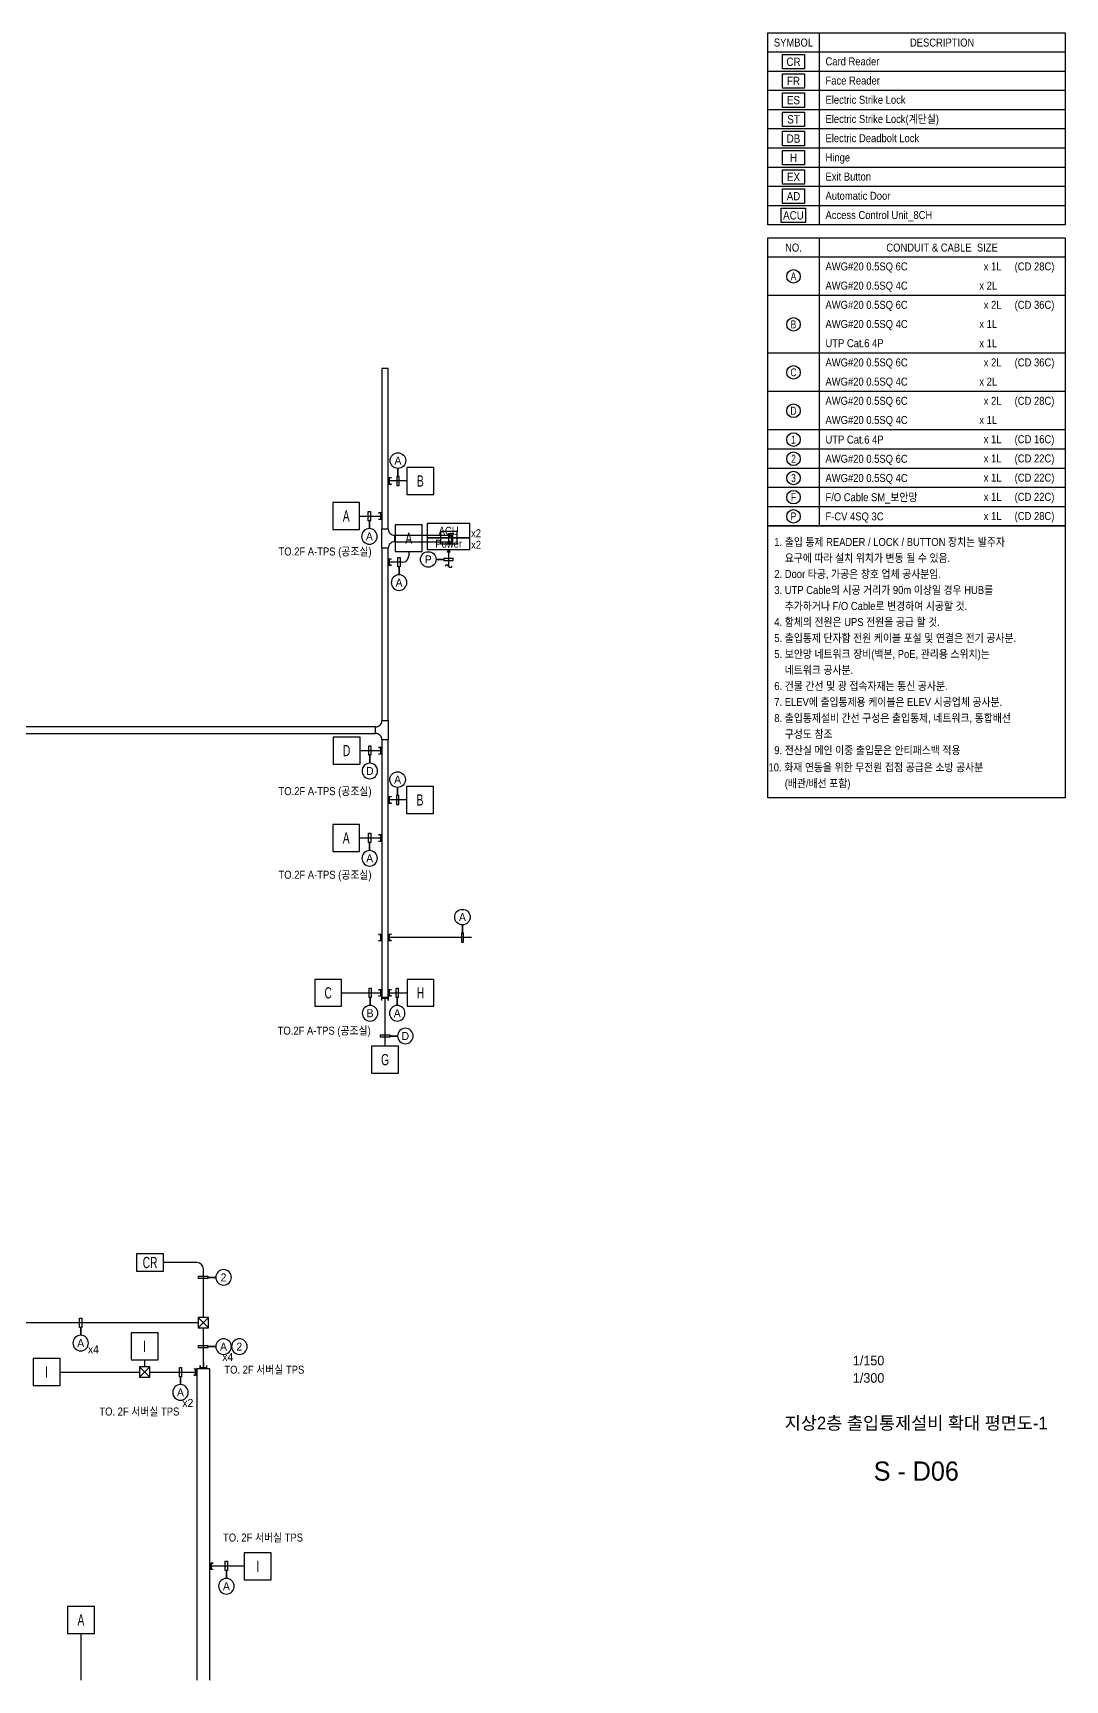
# Model space of a CAD drawing. Header units: millimetres. Extents: x 88230 to 502050, y -351975 to 882900.
# Drawn here: x 327519 to 375900, y -170650 to -93450 of the extents above; entities that cross this region are included whole.
import ezdxf
from ezdxf.enums import TextEntityAlignment as Align

# ---------------------------------------------------------------- set-up
doc = ezdxf.new("R2010")
doc.units = ezdxf.units.MM
doc.header["$LTSCALE"] = 150
doc.linetypes.add('D1', pattern=[3, 1, -1, 1])
for name, color, linetype in [('------16 CCTV', 3, 'Continuous'), ('-----20 General Symbol', 3, 'Continuous'), ('-----27 Communication Cable Tray', 2, 'Continuous'), ('-----29 Cable Schedule', 1, 'Continuous'), ('-----29 Indicator', 1, 'Continuous'), ('-----30 Text', 2, 'Continuous'), ('-----41 Drawing Title', 2, 'Continuous'), ('-----42 Drawing Number', 2, 'Continuous'), ('-----43 Drawing Scale', 3, 'Continuous'), ('4', 4, 'Continuous'), ('6', 6, 'Continuous')]:
    doc.layers.add(name, color=color, linetype=linetype)
doc.styles.add('ELEC', font='')
doc.styles.get('ELEC').set_extended_font_data('Dotum')

# ---------------------------------------------------------------- blocks, each defined once
blk = doc.blocks.new('A$Cb6f7ff96')
at = {"layer": '-----20 General Symbol', "color": 1}
for points in [[(-29521, -10719), (-29521, -12079), (-31600, -12079), (-31600, -10719)], [(-29521, -12519), (-29521, -13879), (-31600, -13879), (-31600, -12519)], [(-29521, -14319), (-29521, -15679), (-31600, -15679), (-31600, -14319)], [(-29521, -16119), (-29521, -17479), (-31600, -17479), (-31600, -16119)], [(-29521, -17919), (-29521, -19279), (-31600, -19279), (-31600, -17919)], [(-29521, -19719), (-29521, -21079), (-31600, -21079), (-31600, -19719)], [(-29521, -21519), (-29521, -22879), (-31600, -22879), (-31600, -21519)], [(-29521, -23319), (-29521, -24679), (-31600, -24679), (-31600, -23319)], [(-29421, -25119), (-29421, -26479), (-31700, -26479), (-31700, -25119)]]:
    blk.add_lwpolyline(points, close=True, dxfattribs=at)
at = {"layer": '-----29 Cable Schedule', "color": 1}
for p, q in [((-28161, -8700), (-28161, -26719)), ((-5100, -12300), (-32961, -12300)), ((-5100, -14100), (-32961, -14100)), ((-5100, -15900), (-32961, -15900)), ((-5100, -17700), (-32961, -17700)), ((-5100, -19500), (-32961, -19500)), ((-5100, -21300), (-32961, -21300)), ((-5100, -21300), (-32961, -21300)), ((-5100, -23100), (-32961, -23100)), ((-5100, -23100), (-32961, -23100)), ((-5100, -24900), (-32961, -24900)), ((-5100, -24900), (-32961, -24900)), ((-28161, -27919), (-28161, -54919)), ((-5100, -33319), (-32961, -33319)), ((-5100, -38719), (-32961, -38719)), ((-5100, -42319), (-32961, -42319)), ((-5100, -45919), (-32961, -45919)), ((-5100, -47719), (-32961, -47719)), ((-5100, -49519), (-32961, -49519)), ((-5100, -51319), (-32961, -51319)), ((-5100, -53119), (-32961, -53119))]:
    blk.add_line(p, q, dxfattribs=at)
at = {"layer": '-----29 Cable Schedule', "color": 3}
for p, q in [((-5100, -10500), (-32961, -10500)), ((-5100, -29719), (-32961, -29719))]:
    blk.add_line(p, q, dxfattribs=at)
for points in [[(-5100, -26700), (-32961, -26700), (-32961, -8700), (-5100, -8700)], [(-5100, -54919), (-32961, -54919), (-32961, -27919), (-5100, -27919)], [(-5100, -80413), (-32961, -80413), (-32961, -54919), (-5100, -54919)]]:
    blk.add_lwpolyline(points, close=True, dxfattribs=at)
at = {"layer": '-----29 Indicator', "color": 1}
for centre in [(-30561, -31519), (-30561, -36019), (-30561, -40519), (-30561, -44119), (-30561, -46819), (-30561, -48619), (-30561, -50419), (-30561, -52219), (-30561, -54019)]:
    blk.add_circle(centre, 637, dxfattribs=at)
at = {"layer": '-----20 General Symbol', "color": 3, "style": 'ELEC', "width": 0.9}
for s, p in [('CR', (-30561, -11399)), ('FR', (-30561, -13199)), ('ES', (-30561, -14999)), ('ST', (-30561, -16799)), ('DB', (-30561, -18599)), ('H', (-30561, -20399)), ('EX', (-30561, -22199)), ('AD', (-30561, -23999)), ('ACU', (-30561, -25799))]:
    blk.add_text(s, height=780, dxfattribs=at).set_placement(p, align=Align.MIDDLE_CENTER)
at = {"layer": '-----30 Text', "color": 2, "style": 'ELEC', "width": 0.9}
for s, p in [('SYMBOL', (-30561, -9600)), ('DESCRIPTION', (-16630, -9600)), ('NO.', (-30561, -28819)), ('CONDUIT & CABLE  SIZE', (-16630, -28819))]:
    blk.add_text(s, height=750, dxfattribs=at).set_placement(p, align=Align.MIDDLE)
for s, p in [('Card Reader', (-27561, -11366)), ('Face Reader', (-27561, -13166)), ('Electric Strike Lock', (-27561, -14966)), ('Electric Strike Lock(계단실)', (-27561, -16766)), ('Electric Deadbolt Lock', (-27561, -18566)), ('Hinge', (-27561, -20366)), ('Exit Button', (-27561, -22166)), ('Automatic Door', (-27561, -23966)), ('Access Control Unit_8CH', (-27561, -25766)), ('AWG#20 0.5SQ 6C', (-27561, -30585)), ('AWG#20 0.5SQ 4C', (-27561, -32385)), ('AWG#20 0.5SQ 6C', (-27561, -34185)), ('AWG#20 0.5SQ 4C', (-27561, -35985)), ('UTP Cat.6 4P', (-27561, -37785)), ('AWG#20 0.5SQ 6C', (-27561, -39585)), ('AWG#20 0.5SQ 4C', (-27561, -41385)), ('AWG#20 0.5SQ 6C', (-27561, -43185)), ('AWG#20 0.5SQ 4C', (-27561, -44985)), ('UTP Cat.6 4P', (-27561, -46819)), ('AWG#20 0.5SQ 6C', (-27561, -48619)), ('AWG#20 0.5SQ 4C', (-27561, -50419)), ('F/O Cable SM_보안망', (-27561, -52219)), ('F-CV 4SQ 3C', (-27561, -54019)), ('1. 출입 통제 READER / LOCK / BUTTON 장치는 발주자', (-32361, -56419)), ('    요구에 따라 설치 위치가 변동 될 수 있음.', (-32361, -57919)), ('2. Door 타공, 가공은 창호 업체 공사분임.', (-32361, -59419)), ('3. UTP Cable의 시공 거리가 90m 이상일 경우 HUB를', (-32361, -60919)), ('    추가하거나 F/O Cable로 변경하여 시공할 것.', (-32361, -62419)), ('4. 함체의 전원은 UPS 전원을 공급 할 것.', (-32361, -63919)), ('5. 출입통제 단자함 전원 케이블 포설 및 연결은 전기 공사분.', (-32361, -65419)), ('5. 보안망 네트워크 장비(백본, PoE, 관리용 스위치)는', (-32361, -66919)), ('6. 건물 간선 및 광 접속자재는 통신 공사분.', (-32361, -69919)), ('    네트워크 공사분.', (-32361, -68419)), ('7. ELEV에 출입통제용 케이블은 ELEV 시공업체 공사분.', (-32361, -71419)), ('8. 출입통제설비 간선 구성은 출입통제, 네트워크, 통합배선', (-32361, -72919)), ('    구성도 참조', (-32361, -74419)), ('9. 전산실 메인 이중 출입문은 안티패스백 적용', (-32361, -75937)), ('10. 화재 연동을 위한 무전원 접점 공급은 소방 공사분', (-32905, -77545)), ('    (배관/배선 포함)', (-32361, -79045))]:
    blk.add_text(s, height=750, dxfattribs=at).set_placement(p, align=Align.MIDDLE_LEFT)
for s, p in [('x 1L     (CD 28C)', (-6100, -30585)), ('x 2L     ', (-10242, -32385)), ('x 2L     (CD 36C)', (-6100, -34185)), ('x 1L     ', (-10242, -35985)), ('x 1L     ', (-10242, -37785)), ('x 2L     (CD 36C)', (-6100, -39585)), ('x 2L     ', (-10242, -41385)), ('x 2L     (CD 28C)', (-6100, -43185)), ('x 1L     ', (-10242, -44985)), ('x 1L     (CD 16C)', (-6100, -46785)), ('x 1L     (CD 22C)', (-6100, -48585)), ('x 1L     (CD 22C)', (-6100, -50385)), ('x 1L     (CD 22C)', (-6100, -52185)), ('x 1L     (CD 28C)', (-6100, -53985))]:
    blk.add_text(s, height=750, dxfattribs=at).set_placement(p, align=Align.MIDDLE_RIGHT)
at = {"layer": '-----30 Text', "transparency": 33554687, "style": 'ELEC', "width": 0.8}
for s, p in [('A', (-30561, -31519)), ('B', (-30561, -36019)), ('C', (-30561, -40519)), ('D', (-30561, -44119)), ('1', (-30561, -46819)), ('2', (-30561, -48619)), ('3', (-30561, -50419)), ('F', (-30561, -52219)), ('P', (-30561, -54019))]:
    blk.add_text(s, height=750, dxfattribs=at).set_placement(p, align=Align.MIDDLE_CENTER)
blk = doc.blocks.new('GOK_I')
at = {"layer": '-----20 General Symbol', "color": 1}
blk.add_lwpolyline([(272950, 39120), (274750, 39120), (274750, 40920), (272950, 40920)], close=True, dxfattribs=at)
at = {"layer": '-----20 General Symbol', "color": 3, "style": 'ELEC', "width": 0.7}
blk.add_text('I', height=750, dxfattribs=at).set_placement((273850, 40020), align=Align.MIDDLE_CENTER)
blk = doc.blocks.new('O08')
blk.add_hatch(color=256).paths.add_polyline_path([(120, 51), (-120, 51), (-120, 0), (120, 0)])
blk.add_lwpolyline([(120, 127.5), (120, 0), (-120, 0), (-120, 127.5), (-120, 51), (120, 51)])
blk = doc.blocks.new('GOK_B')
at = {"layer": '-----20 General Symbol', "color": 1}
blk.add_lwpolyline([(272950, 41850), (274750, 41850), (274750, 43650), (272950, 43650)], close=True, dxfattribs=at)
at = {"layer": '-----20 General Symbol', "color": 3, "style": 'ELEC', "width": 0.7}
blk.add_text('B', height=750, dxfattribs=at).set_placement((273850, 42750), align=Align.MIDDLE_CENTER)
blk = doc.blocks.new('GOK_A')
at = {"layer": '-----20 General Symbol', "color": 1}
blk.add_lwpolyline([(272950, 44280), (274750, 44280), (274750, 46080), (272950, 46080)], close=True, dxfattribs=at)
at = {"layer": '-----20 General Symbol', "color": 3, "style": 'ELEC', "width": 0.7}
blk.add_text('A', height=750, dxfattribs=at).set_placement((273850, 45180), align=Align.MIDDLE_CENTER)
blk = doc.blocks.new('GOK_H')
at = {"layer": '-----20 General Symbol', "color": 1}
blk.add_lwpolyline([(139470, -259730), (140730, -259730), (140730, -258470), (139470, -258470)], close=True, dxfattribs=at)
at = {"layer": '-----20 General Symbol', "color": 3, "style": 'ELEC', "width": 0.7}
blk.add_text('H', height=525, dxfattribs=at).set_placement((140100, -259100), align=Align.MIDDLE_CENTER)
blk = doc.blocks.new('GOK_G')
at = {"layer": '-----20 General Symbol', "color": 1, "elevation": 0}
blk.add_lwpolyline([(103390, -67610), (104650, -67610), (104650, -66350), (103390, -66350)], close=True, dxfattribs=at)
at = {"layer": '-----20 General Symbol', "color": 3, "style": 'ELEC', "width": 0.7}
blk.add_text('G', height=525, dxfattribs=at).set_placement((104020, -66980), align=Align.MIDDLE_CENTER)
blk = doc.blocks.new('GOK_D')
at = {"layer": '-----20 General Symbol', "color": 1}
blk.add_lwpolyline([(116508, -205929), (117768, -205929), (117768, -204669), (116508, -204669)], close=True, dxfattribs=at)
at = {"layer": '-----20 General Symbol', "color": 3, "style": 'ELEC', "width": 0.7}
blk.add_text('D', height=525, dxfattribs=at).set_placement((117138, -205299), align=Align.MIDDLE_CENTER)
blk = doc.blocks.new('GOK_C')
at = {"layer": '-----20 General Symbol', "color": 1}
blk.add_lwpolyline([(114698, -205929), (115958, -205929), (115958, -204669), (114698, -204669)], close=True, dxfattribs=at)
at = {"layer": '-----20 General Symbol', "color": 3, "style": 'ELEC', "width": 0.7}
blk.add_text('C', height=525, dxfattribs=at).set_placement((115328, -205299), align=Align.MIDDLE_CENTER)
blk = doc.blocks.new('A$Cfacc77e0')
at = {"layer": '-----20 General Symbol', "color": 1}
blk.add_lwpolyline([(0, 0), (1260, 0), (1260, 810), (0, 810)], close=True, dxfattribs=at)
at = {"layer": '-----20 General Symbol', "color": 3, "style": 'ELEC', "width": 0.7}
blk.add_text('CR', height=525, dxfattribs=at).set_placement((630, 410), align=Align.MIDDLE_CENTER)
blk = doc.blocks.new('BOX')
at = {"layer": '-----20 General Symbol'}
for p, q in [((200, 200), (-200, -200)), ((-200, 200), (200, -200))]:
    blk.add_line(p, q, dxfattribs=at)
blk.add_lwpolyline([(-200, 200), (200, 200), (200, -200), (-200, -200)], close=True, dxfattribs=at)

msp = doc.modelspace()

# ---------------------------------------------------------------- linework, layer by layer
at = {"layer": '-----20 General Symbol', "color": 1}
for points in [[(346005, -117118), (348005, -117118), (348005, -116444), (346005, -116444)], [(346005, -117657), (348005, -117657), (348005, -117118), (346005, -117118)]]:
    msp.add_lwpolyline(points, close=True, dxfattribs=at)
at = {"layer": '-----27 Communication Cable Tray', "elevation": 0}
for points in [[(343874, -109170), (343874, -116700), (344174, -116700), (344174, -109170)], [(347200, -117000), (344474, -117000), (344474, -117300), (347200, -117300)], [(344174, -125679), (344174, -117600), (343874, -117600), (343874, -125679)], [(275741, -126279), (343574, -126279), (343574, -125979), (275741, -125979)], [(344174, -138647), (344174, -126579), (343874, -126579), (343874, -138647)]]:
    msp.add_lwpolyline(points, close=True, dxfattribs=at)
for points in [[(344174, -117600), (343874, -117600), (343874, -117600), (343874, -116700), (344174, -116700, 0.414214), (344474, -117000), (344474, -117300), (344474, -117300, 0.414214)], [(343874, -125679), (344174, -125679), (344174, -125679), (344174, -126579), (343874, -126579, 0.414214), (343574, -126279), (343574, -125979), (343574, -125979, 0.414214)]]:
    msp.add_lwpolyline(points, format="xyb", close=True, dxfattribs=at)
at = {"layer": '-----27 Communication Cable Tray', "color": 1}
msp.add_lwpolyline([(347000, -117375), (347200, -117375), (347200, -116925), (347000, -116925), (347000, -117375)], dxfattribs=at)
at = {"layer": '-----27 Communication Cable Tray', "color": 1, "linetype": 'D1'}
for points in [[(347000, -117375), (347200, -116925)], [(347000, -116925), (347200, -117375)]]:
    msp.add_lwpolyline(points, dxfattribs=at)
at = {"layer": '-----27 Communication Cable Tray'}
for points in [[(347050, -117250), (347050, -117300), (347150, -117300), (347150, -117000), (347050, -117000), (347050, -117050)], [(347150, -117325), (347200, -117325), (347200, -116975), (347150, -116975), (347150, -117325)]]:
    msp.add_lwpolyline(points, dxfattribs=at)
at = {"layer": '-----27 Communication Cable Tray', "elevation": 0}
msp.add_lwpolyline([(335807, -170650), (335807, -156058), (335207, -156058), (335207, -170650)], dxfattribs=at)
at = {"layer": '-----29 Indicator', "color": 1}
for points in [[(344628, -113859), (344628, -114232), (344577, -114232), (344577, -114668), (344680, -114668), (344680, -114232), (344603, -114232), (344628, -114232), (344628, -113859, -0.414214), (344263, -113494, -0.414214), (344628, -113130, -0.414214), (344993, -113494, -0.414214), (344628, -113859, -0.151042)], [(343291, -116683), (343291, -116310), (343240, -116310), (343240, -115874), (343343, -115874), (343343, -116310), (343266, -116310), (343291, -116310), (343291, -116683, 0.414214), (342926, -117048, 0.414214), (343291, -117413, 0.414214), (343656, -117048, 0.414214), (343291, -116683, 0.151042)], [(344680, -118849), (344680, -118477), (344629, -118477), (344629, -118040), (344731, -118040), (344731, -118477), (344655, -118477), (344680, -118477), (344680, -118849, 0.414214), (344315, -119214, 0.414214), (344680, -119579, 0.414214), (345045, -119214, 0.414214), (344680, -118849, 0.151042)], [(346413, -118128), (346786, -118128), (346786, -118179), (347222, -118179), (347222, -118077), (346786, -118077), (346786, -118154), (346786, -118128), (346413, -118128, -0.414214), (346049, -118493, -0.414214), (345684, -118128, -0.414214), (346049, -117763, -0.414214), (346413, -118128, -0.151042)], [(343311, -127677), (343311, -127305), (343259, -127305), (343259, -126868), (343362, -126868), (343362, -127305), (343285, -127305), (343311, -127305), (343311, -127677, 0.414214), (342946, -128042, 0.414214), (343311, -128407, 0.414214), (343676, -128042, 0.414214), (343311, -127677, 0.151042)], [(344612, -128809), (344612, -129182), (344560, -129182), (344560, -129618), (344663, -129618), (344663, -129182), (344586, -129182), (344612, -129182), (344612, -128809, -0.414214), (344247, -128444, -0.414214), (344612, -128080, -0.414214), (344977, -128444, -0.414214), (344612, -128809, -0.151042)], [(343303, -131771), (343303, -131398), (343251, -131398), (343251, -130962), (343354, -130962), (343354, -131398), (343277, -131398), (343303, -131398), (343303, -131771, 0.414214), (342938, -132136, 0.414214), (343303, -132500, 0.414214), (343667, -132136, 0.414214), (343303, -131771, 0.151042)], [(347653, -135257), (347653, -135629), (347602, -135629), (347602, -136066), (347705, -136066), (347705, -135629), (347628, -135629), (347653, -135629), (347653, -135257, -0.414214), (347288, -134892, -0.414214), (347653, -134527, -0.414214), (348018, -134892, -0.414214), (347653, -135257, -0.151042)], [(336091, -151775), (335718, -151775), (335718, -151826), (335282, -151826), (335282, -151724), (335718, -151724), (335718, -151801), (335718, -151775), (336091, -151775, 0.414214), (336456, -152140, 0.414214), (336820, -151775, 0.414214), (336456, -151410, 0.414214), (336091, -151775, 0.151042)], [(329757, -154491), (329757, -154118), (329706, -154118), (329706, -153682), (329808, -153682), (329808, -154118), (329731, -154118), (329757, -154118), (329757, -154491, 0.414214), (329392, -154856, 0.414214), (329757, -155220, 0.414214), (330122, -154856, 0.414214), (329757, -154491, 0.151042)], [(336091, -155022), (335718, -155022), (335718, -155073), (335282, -155073), (335282, -154971), (335718, -154971), (335718, -155048), (335718, -155022), (336091, -155022, 0.414214), (336456, -155387, 0.414214), (336820, -155022, 0.414214), (336456, -154657, 0.414214), (336091, -155022, 0.151042)]]:
    msp.add_lwpolyline(points, format="xyb", dxfattribs=at)
at = {"layer": '-----29 Indicator', "color": 1, "elevation": 0}
for points in [[(343323, -139032), (343323, -138659), (343272, -138659), (343272, -138223), (343375, -138223), (343375, -138659), (343298, -138659), (343323, -138659), (343323, -139032, 0.414214), (342959, -139397, 0.414214), (343323, -139761, 0.414214), (343688, -139397, 0.414214), (343323, -139032, 0.151042)], [(344594, -139032), (344594, -138659), (344543, -138659), (344543, -138223), (344645, -138223), (344645, -138659), (344568, -138659), (344594, -138659), (344594, -139032, 0.414214), (344229, -139397, 0.414214), (344594, -139761, 0.414214), (344959, -139397, 0.414214), (344594, -139032, 0.151042)], [(344615, -140464), (344242, -140464), (344242, -140515), (343806, -140515), (343806, -140412), (344242, -140412), (344242, -140489), (344242, -140464), (344615, -140464, 0.414214), (344980, -140828, 0.414214), (345345, -140464, 0.414214), (344980, -140099, 0.414214), (344615, -140464, 0.151042)], [(334435, -156804), (334435, -156431), (334384, -156431), (334384, -155995), (334487, -155995), (334487, -156431), (334410, -156431), (334435, -156431), (334435, -156804, 0.414214), (334071, -157169, 0.414214), (334435, -157534, 0.414214), (334800, -157169, 0.414214), (334435, -156804, 0.151042)], [(336588, -165890), (336588, -165517), (336537, -165517), (336537, -165081), (336639, -165081), (336639, -165517), (336562, -165517), (336588, -165517), (336588, -165890, 0.414214), (336223, -166255, 0.414214), (336588, -166619, 0.414214), (336953, -166255, 0.414214), (336588, -165890, 0.151042)]]:
    msp.add_lwpolyline(points, format="xyb", dxfattribs=at)
at = {"layer": '-----29 Indicator', "color": 1}
for start, end in [(90, 180), (180, 270), (0, 90), (270, 0)]:
    msp.add_arc((337197, -155022), 365, start, end, dxfattribs=at)
at = {"layer": '-----30 Text'}
msp.add_lwpolyline([(346643, -117407), (346643, -116807), (347393, -116807), (347393, -117407)], close=True, dxfattribs=at)
at = {"layer": '4'}
for p, q in [((345050, -114450), (344174, -114450)), ((342834, -116092), (343874, -116092)), ((345134, -117762), (345134, -117958)), ((344834, -118258), (344174, -118258)), ((342850, -127087), (343874, -127087)), ((345034, -129400), (344190, -129400)), ((342834, -131180), (343874, -131180)), ((348075, -135847), (344190, -135847)), ((341988, -138441, 0), (343813, -138441, 0)), ((344024, -140940, 0), (344024, -138708, 0)), ((344235, -138441, 0), (345055, -138441, 0)), ((335207, -151085), (333646, -151085)), ((335507, -153660), (335507, -151385)), ((335270, -153900), (326943, -153900)), ((335507, -153903), (335507, -153897)), ((335507, -155997), (335507, -154140)), ((332752, -155635, 0), (332752, -155973)), ((335507, -155746), (335507, -156058)), ((328791, -156213), (332512, -156213)), ((332992, -156213), (335207, -156213)), ((337426, -165317), (335807, -165317)), ((329769, -168464), (329769, -170650))]:
    msp.add_line(p, q, dxfattribs=at)
for centre, start, end in [((344834, -117958), 270, 0), ((335207, -151385), 0, 90)]:
    msp.add_arc(centre, 300, start, end, dxfattribs=at)
at = {"layer": '6'}
msp.add_line((347004, -117657), (347004, -118445), dxfattribs=at)
msp.add_lwpolyline([(347074, -117777), (347005, -117657), (346936, -117777)], close=True, dxfattribs=at)
for centre, start, end in [((346921, -118474), 18.99978, 161.00022), ((347087, -118416), 198.99978, 341.00022)]:
    msp.add_arc(centre, 88, start, end, dxfattribs=at)

# ---------------------------------------------------------------- block references
at = {"layer": '------16 CCTV', "lineweight": 0, "extrusion": (0, 0, -1), "xscale": 1.2, "yscale": 1.2, "zscale": -1.2}
for p in [(-335510, -153900), (-332752, -156213)]:
    msp.add_blockref('BOX', p, dxfattribs=at)
at = {"layer": '-----20 General Symbol', "xscale": 0.6999999999970896, "yscale": 0.6999999999970896, "zscale": 0.6999999999970896}
for name, p in [('GOK_B', (153985, -144375)), ('GOK_A', (150509, -147718)), ('GOK_A', (153439, -148758)), ('GOK_B', (153969, -159325)), ('GOK_A', (150509, -162806)), ('GOK_I', (141057, -183019)), ('GOK_I', (136466, -184227)), ('GOK_I', (146361, -193331)), ('GOK_A', (138074, -199460))]:
    msp.add_blockref(name, p, dxfattribs=at)
at = {"layer": '-----20 General Symbol'}
for name, p in [('GOK_D', (225082, 78213)), ('GOK_C', (226030, 66858, 0)), ('GOK_H', (205585, 120659, 0)), ('GOK_G', (240004, -74590, 0)), ('A$Cfacc77e0', (332380, -151490))]:
    msp.add_blockref(name, p, dxfattribs=at)
at = {"layer": '-----29 Cable Schedule', "xscale": 0.5, "yscale": 0.5, "zscale": 0.5}
msp.add_blockref('A$Cb6f7ff96', (378450, -89100), dxfattribs=at)
at = {"layer": '4', "yscale": 1.199999999953434, "zscale": 1.199999999953434}
for p, xscale, rotation in [((344174, -114450), -1.199999999953434, 270.0000000000001), ((343874, -116092, 0), -1.199999999953434, 90), ((344174, -118258), -1.199999999953434, 270.0000000000001), ((343874, -127087, 0), -1.199999999953434, 90), ((344174, -129400), -1.199999999953434, 270.0000000000001), ((343874, -131180, 0), -1.199999999953434, 90), ((343874, -135847, 0), -1.199999999953434, 90), ((344174, -135847), -1.199999999953434, 270.0000000000001), ((343874, -138441, 0), -1.199999999953434, 90), ((344024, -138647, 0), 1.199999999953434, 180), ((344174, -138441, 0), -1.199999999953434, 270.0000000000001), ((335207, -156213), 1.199999999953434, 89.99999999999997), ((335807, -165317), 1.199999999953434, 270)]:
    msp.add_blockref('O08', p, dxfattribs=dict(at, xscale=xscale, rotation=rotation))
at = {"layer": '4', "xscale": 1.199999999953434, "yscale": 1.199999999953434, "zscale": 1.199999999953434}
msp.add_blockref('O08', (335507, -156058), dxfattribs=at)

# ---------------------------------------------------------------- texts
at = {"layer": '-----20 General Symbol', "color": 3, "style": 'ELEC', "width": 0.9}
for s, p in [('Power', (347005, -117388, 0)), ('ACU', (347005, -116781, 0)), ('x2', (348290, -116897, 0)), ('x2', (348292, -117437, 0))]:
    msp.add_text(s, height=375, dxfattribs=at).set_placement(p, align=Align.MIDDLE_CENTER)
at = {"layer": '-----30 Text', "style": 'ELEC'}
for s, p in [('A', (344628, -113494)), ('A', (343291, -117048)), ('P', (346049, -118128)), ('A', (344680, -119214)), ('D', (343311, -128042)), ('A', (344612, -128444)), ('A', (343303, -132136)), ('A', (347653, -134892)), ('B', (343323, -139397, 0)), ('A', (344594, -139397, 0)), ('D', (344975, -140464, 0)), ('2', (336451, -151775)), ('A', (329757, -154856)), ('A', (336451, -155022)), ('2', (337192, -155022)), ('A', (334435, -157169)), ('A', (336588, -166255))]:
    msp.add_text(s, height=375, dxfattribs=at).set_placement(p, align=Align.MIDDLE)
for s, p in [('x4', (330095, -155337)), ('x4', (336394, -155696)), ('x2', (334520, -157848))]:
    msp.add_text(s, height=375, dxfattribs=at).set_placement(p)
at = {"layer": '-----41 Drawing Title', "style": 'ELEC'}
msp.add_text('지상2층 출입통제설비 확대 평면도-1', height=600, dxfattribs=at).set_placement((368925, -158605), align=Align.MIDDLE_CENTER)
at = {"layer": '-----42 Drawing Number', "style": 'ELEC'}
msp.add_text('S - D06', height=900, dxfattribs=at).set_placement((368925, -160855), align=Align.MIDDLE_CENTER)
at = {"layer": '-----43 Drawing Scale', "style": 'ELEC'}
for s, p in [('1/150', (366690, -155675)), ('1/300', (366690, -156490))]:
    msp.add_text(s, height=450, dxfattribs=at).set_placement(p, align=Align.MIDDLE_CENTER)
at = {"style": 'ELEC', "width": 0.9}
for s, p in [('TO.2F A-TPS (공조실)', (341211, -117781)), ('TO.2F A-TPS (공조실)', (341211, -129014)), ('TO.2F A-TPS (공조실)', (341211, -132933)), ('TO.2F A-TPS (공조실)', (341171, -140239)), ('TO. 2F 서버실 TPS', (338365, -156093)), ('TO. 2F 서버실 TPS', (332507, -158054)), ('TO. 2F 서버실 TPS', (338304, -163961))]:
    msp.add_text(s, height=375, dxfattribs=at).set_placement(p, align=Align.MIDDLE)

doc.saveas('drawing.dxf')
